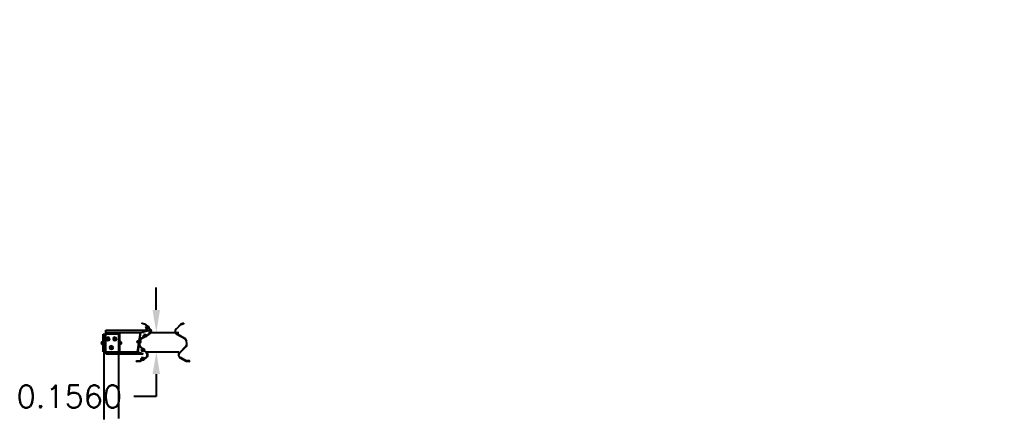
# Model space of a CAD drawing. Header units: metres. Extents: x 750563 to 756046, y 4495933 to 4497284.
# Drawn here: x 755671.71 to 755679.53, y 4496164.71 to 4496167.93 of the extents above; entities that cross this region are included whole.
import ezdxf
from ezdxf import colors
from ezdxf.entities.mleader import LeaderData, LeaderLine
from ezdxf.math import Vec2, Vec3

# ---------------------------------------------------------------- set-up
doc = ezdxf.new("R2010")
doc.units = ezdxf.units.M
doc.layers.add('00_TEXTO DETALLES', color=7, linetype='Continuous')
doc.layers.add('00TRAMA251', color=251, linetype='Continuous')
doc.styles.get("Standard").update_dxf_attribs({"font": 'simplex.shx'})
doc.dimstyles.get("Standard").update_dxf_attribs({"dimtxt": 0.18, "dimasz": 0.18, "dimexe": 0.18, "dimexo": 0.0625, "dimgap": 0.09, "dimtad": 0, "dimtih": 1, "dimtoh": 1, "dimdec": 4, "dimzin": 0, "dimdsep": 46, "dimtxsty": 'Standard', "dimcen": 0.09, "dimadec": 0, "dimazin": 0, "dimtfac": 1, "dimtdec": 4, "dimtofl": 0, "dimtmove": 0, "dimatfit": 3, "dimfxl": 1, "dimtolj": 1, "dimtzin": 0, "dimarcsym": 0})

# ---------------------------------------------------------------- blocks, each defined once
blk = doc.blocks.new('*D200')
at = {"color": 0, "lineweight": -2, "transparency": 16777216}
for p, q in [((755672.8053, 4496165.5962), (755672.8053, 4496165.7762)), ((755672.7435, 4496165.4162), (755672.9853, 4496165.4162)), ((755672.721, 4496165.2602), (755672.9853, 4496165.2602)), ((755672.8053, 4496165.0802), (755672.8053, 4496164.9002)), ((755672.8053, 4496164.9002), (755672.6253, 4496164.9002))]:
    blk.add_line(p, q, dxfattribs=at)
at = {"color": 0, "transparency": 16777216}
for points in [[(755672.7753, 4496165.5962), (755672.8353, 4496165.5962), (755672.8053, 4496165.4162)], [(755672.7753, 4496165.0802), (755672.8353, 4496165.0802), (755672.8053, 4496165.2602)]]:
    blk.add_solid(points, dxfattribs=at)
at = {"layer": 'Defpoints', "color": 0, "transparency": 16777216}
for p in [(755672.681, 4496165.4162), (755672.6585, 4496165.2602), (755672.8053, 4496165.2602)]:
    blk.add_point(p, dxfattribs=at)
at = {"color": 0, "transparency": 16777216, "insert": (755672.1068, 4496164.9002), "char_height": 0.18, "attachment_point": 5}
blk.add_mtext('\\A1;0.1560', dxfattribs=at)

msp = doc.modelspace()

# ---------------------------------------------------------------- linework, layer by layer
at = {"flags": 128}
for points in [[(755672.69167, 4496165.49034), (755672.71738, 4496165.48188), (755672.75519, 4496165.44312, -0.4956465), (755672.74887, 4496165.40051), (755672.68517, 4496165.36546, 0.227277), (755672.67459, 4496165.35065), (755672.67048, 4496165.32224, 0.2355209), (755672.67638, 4496165.30441), (755672.72758, 4496165.2528, -0.4956465), (755672.72162, 4496165.21014), (755672.6744, 4496165.18363), (755672.64735, 4496165.18278), (755672.64779, 4496165.1858), (755672.67357, 4496165.18661), (755672.72014, 4496165.21276, 0.4956465), (755672.72545, 4496165.25068), (755672.67424, 4496165.30229, -0.2353397), (755672.66751, 4496165.32267), (755672.67151, 4496165.35045, -0.2353397), (755672.68372, 4496165.36809), (755672.74742, 4496165.40315, 0.4956465), (755672.75304, 4496165.44102), (755672.71574, 4496165.47926), (755672.69123, 4496165.48731), (755672.69167, 4496165.49034)], [(755673.02738, 4496165.49034), (755673.00167, 4496165.48188), (755672.96386, 4496165.44312, 0.4956465), (755672.97018, 4496165.40051), (755673.03387, 4496165.36546, -0.227277), (755673.04446, 4496165.35065), (755673.04856, 4496165.32224, -0.2355209), (755673.04267, 4496165.30441), (755672.99147, 4496165.2528, 0.4956465), (755672.99743, 4496165.21014), (755673.04465, 4496165.18363), (755673.0717, 4496165.18278), (755673.07126, 4496165.1858), (755673.04548, 4496165.18661), (755672.9989, 4496165.21276, -0.4956465), (755672.9936, 4496165.25068), (755673.04481, 4496165.30229, 0.2353397), (755673.05154, 4496165.32267), (755673.04753, 4496165.35045, 0.2353397), (755673.03532, 4496165.36809), (755672.97163, 4496165.40315, -0.4956465), (755672.96601, 4496165.44102), (755673.0033, 4496165.47926), (755673.02781, 4496165.48731), (755673.02738, 4496165.49034)]]:
    msp.add_lwpolyline(points, format="xyb", dxfattribs=at)
at = {"layer": '00TRAMA251'}
for p, q in [((755672.72544, 4496165.4669), (755672.72025, 4496165.46149)), ((755672.73341, 4496165.44705), (755672.72135, 4496165.45861)), ((755672.72287, 4496165.44843), (755672.74145, 4496165.46655)), ((755672.72946, 4496165.46305), (755672.72427, 4496165.45763)), ((755672.74468, 4496165.45372), (755672.72789, 4496165.47128)), ((755672.74042, 4496165.45436), (755672.72836, 4496165.46592)), ((755672.37699, 4496165.40123), (755672.40069, 4496165.40123)), ((755672.37699, 4496165.26022), (755672.37699, 4496165.40123)), ((755672.38395, 4496165.40123), (755672.38395, 4496165.26022)), ((755672.40069, 4496165.43322), (755672.74942, 4496165.43322)), ((755672.40069, 4496165.41622), (755672.40069, 4496165.43322)), ((755672.40069, 4496165.41622), (755672.681, 4496165.41622)), ((755672.40069, 4496165.26022), (755672.40069, 4496165.41622)), ((755672.50395, 4496165.40123), (755672.40069, 4496165.40123)), ((755672.50395, 4496165.26022), (755672.50395, 4496165.40123)), ((755672.65536, 4496165.26022), (755672.67787, 4496165.41622)), ((755672.6585, 4496165.26022), (755672.681, 4496165.41622)), ((755672.681, 4496165.41622), (755672.74942, 4496165.43322)), ((755672.68372, 4496165.36809), (755672.74742, 4496165.40315)), ((755672.68517, 4496165.36546), (755672.74887, 4496165.40051)), ((755672.70564, 4496165.38111), (755672.70175, 4496165.38752)), ((755672.70345, 4496165.39008), (755672.71773, 4496165.39876)), ((755672.71099, 4496165.40173), (755672.70402, 4496165.39809)), ((755672.70402, 4496165.39809), (755672.70723, 4496165.39238)), ((755672.7104, 4496165.384), (755672.70651, 4496165.39041)), ((755672.70699, 4496165.37747), (755672.72829, 4496165.38917)), ((755672.7075, 4496165.39991), (755672.72022, 4496165.37729)), ((755672.7087, 4496165.38143), (755672.72298, 4496165.3901)), ((755672.71099, 4496165.40173), (755672.71395, 4496165.39646)), ((755672.71992, 4496165.38978), (755672.71603, 4496165.39619)), ((755672.72022, 4496165.45133), (755672.72454, 4496165.45555)), ((755672.72022, 4496165.45133), (755672.72553, 4496165.44553)), ((755672.72468, 4496165.39267), (755672.72079, 4496165.39908)), ((755672.72553, 4496165.44553), (755672.73022, 4496165.45011)), ((755672.7375, 4496165.45534), (755672.73231, 4496165.44992)), ((755672.74152, 4496165.45148), (755672.73633, 4496165.44607)), ((755672.36617, 4496165.33861), (755672.36617, 4496165.32357)), ((755672.36736, 4496165.34112), (755672.3707, 4496165.34112)), ((755672.36736, 4496165.33611), (755672.3707, 4496165.33611)), ((755672.36736, 4496165.32609), (755672.3707, 4496165.32609)), ((755672.36736, 4496165.32107), (755672.3707, 4496165.32106)), ((755672.37403, 4496165.34112), (755672.3707, 4496165.34112)), ((755672.37403, 4496165.33611), (755672.3707, 4496165.33611)), ((755672.37403, 4496165.32609), (755672.3707, 4496165.32609)), ((755672.37403, 4496165.32107), (755672.3707, 4496165.32106)), ((755672.37522, 4496165.34371), (755672.37522, 4496165.31774)), ((755672.37699, 4496165.34371), (755672.37522, 4496165.34371)), ((755672.37522, 4496165.33861), (755672.37522, 4496165.32357)), ((755672.37522, 4496165.31774), (755672.37699, 4496165.31774)), ((755672.37699, 4496165.31774), (755672.37699, 4496165.34371)), ((755672.40295, 4496165.36322), (755672.4097, 4496165.37491)), ((755672.40295, 4496165.36322), (755672.4097, 4496165.35153)), ((755672.4232, 4496165.37491), (755672.4097, 4496165.37491)), ((755672.4232, 4496165.35153), (755672.4097, 4496165.35153)), ((755672.42995, 4496165.36322), (755672.4232, 4496165.37491)), ((755672.42995, 4496165.36322), (755672.4232, 4496165.35153)), ((755672.43045, 4496165.29322), (755672.4372, 4496165.30491)), ((755672.4507, 4496165.30491), (755672.4372, 4496165.30491)), ((755672.45745, 4496165.29322), (755672.4507, 4496165.30491)), ((755672.45795, 4496165.36322), (755672.4647, 4496165.37491)), ((755672.45795, 4496165.36322), (755672.4647, 4496165.35153)), ((755672.4782, 4496165.37491), (755672.4647, 4496165.37491)), ((755672.4782, 4496165.35153), (755672.4647, 4496165.35153)), ((755672.48495, 4496165.36322), (755672.4782, 4496165.37491)), ((755672.48495, 4496165.36322), (755672.4782, 4496165.35153)), ((755672.51091, 4496165.31774), (755672.51091, 4496165.34371)), ((755672.51091, 4496165.34371), (755672.51268, 4496165.34371)), ((755672.51268, 4496165.31774), (755672.51091, 4496165.31774)), ((755672.51268, 4496165.34371), (755672.51268, 4496165.31774)), ((755672.51268, 4496165.33861), (755672.51268, 4496165.32357)), ((755672.51387, 4496165.34112), (755672.5172, 4496165.34112)), ((755672.51387, 4496165.33611), (755672.5172, 4496165.33611)), ((755672.51387, 4496165.32609), (755672.5172, 4496165.32609)), ((755672.51387, 4496165.32107), (755672.5172, 4496165.32106)), ((755672.52053, 4496165.34112), (755672.5172, 4496165.34112)), ((755672.52053, 4496165.33611), (755672.5172, 4496165.33611)), ((755672.52053, 4496165.32609), (755672.5172, 4496165.32609)), ((755672.52053, 4496165.32107), (755672.5172, 4496165.32106)), ((755672.52173, 4496165.33861), (755672.52173, 4496165.32357)), ((755672.64612, 4496165.34229), (755672.67749, 4496165.33796)), ((755672.65113, 4496165.34545), (755672.64977, 4496165.33771)), ((755672.64977, 4496165.33771), (755672.65598, 4496165.33662)), ((755672.65113, 4496165.34545), (755672.65708, 4496165.3444)), ((755672.65536, 4496165.33224), (755672.65771, 4496165.34878)), ((755672.66369, 4496165.32824), (755672.65626, 4496165.3293)), ((755672.66447, 4496165.33376), (755672.65705, 4496165.33481)), ((755672.66604, 4496165.34478), (755672.65861, 4496165.34584)), ((755672.66682, 4496165.3503), (755672.6594, 4496165.35135)), ((755672.66298, 4496165.34577), (755672.66087, 4496165.3338)), ((755672.66538, 4496165.33082), (755672.66773, 4496165.34736)), ((755672.66738, 4496165.32174), (755672.66938, 4496165.33563)), ((755672.66994, 4496165.33229), (755672.66805, 4496165.33324)), ((755672.67151, 4496165.35045), (755672.66951, 4496165.33656)), ((755672.67182, 4496165.34553), (755672.66973, 4496165.34521)), ((755672.67194, 4496165.33201), (755672.66994, 4496165.33229)), ((755672.67048, 4496165.32224), (755672.67249, 4496165.33613)), ((755672.67117, 4496165.3266), (755672.67459, 4496165.35065)), ((755672.67382, 4496165.34524), (755672.67182, 4496165.34553)), ((755672.67449, 4496165.35002), (755672.67249, 4496165.33613)), ((755672.67749, 4496165.33796), (755672.67288, 4496165.33862)), ((755672.67424, 4496165.30229), (755672.72545, 4496165.25068)), ((755672.67638, 4496165.30441), (755672.72758, 4496165.2528)), ((755672.40069, 4496165.26022), (755672.37699, 4496165.26022)), ((755672.382, 4496165.26022), (755672.6585, 4496165.26022)), ((755672.40069, 4496165.24322), (755672.40069, 4496165.26022)), ((755672.40069, 4496165.24322), (755672.70062, 4496165.24322)), ((755672.43045, 4496165.29322), (755672.4372, 4496165.28153)), ((755672.4507, 4496165.28153), (755672.4372, 4496165.28153)), ((755672.45745, 4496165.29322), (755672.4507, 4496165.28153)), ((755672.50395, 4496165.26022), (755672.51091, 4496165.26022)), ((755672.6585, 4496165.26022), (755672.70062, 4496165.24322)), ((755672.69055, 4496165.28328), (755672.68547, 4496165.27777)), ((755672.68564, 4496165.26761), (755672.68988, 4496165.27192)), ((755672.68564, 4496165.26761), (755672.69106, 4496165.26192)), ((755672.69892, 4496165.2636), (755672.68663, 4496165.27492)), ((755672.68835, 4496165.26477), (755672.70656, 4496165.28326)), ((755672.69465, 4496165.27951), (755672.68957, 4496165.274)), ((755672.69106, 4496165.26192), (755672.69566, 4496165.26659)), ((755672.71005, 4496165.27049), (755672.69291, 4496165.28772)), ((755672.70578, 4496165.27104), (755672.69349, 4496165.28236)), ((755672.70284, 4496165.27196), (755672.69776, 4496165.26645)), ((755672.70693, 4496165.26819), (755672.70185, 4496165.26268)), ((755672.64779, 4496165.1858), (755672.64735, 4496165.18278)), ((755672.64735, 4496165.18278), (755672.6744, 4496165.18363)), ((755672.64779, 4496165.1858), (755672.67357, 4496165.18661)), ((755672.67357, 4496165.18661), (755672.72014, 4496165.21276)), ((755672.6744, 4496165.18363), (755672.72162, 4496165.21014)), ((755672.68698, 4496165.19504), (755672.683, 4496165.2014)), ((755672.68467, 4496165.20399), (755672.69884, 4496165.21284)), ((755672.69206, 4496165.21573), (755672.68514, 4496165.212)), ((755672.68514, 4496165.212), (755672.68842, 4496165.20633)), ((755672.6917, 4496165.19799), (755672.68773, 4496165.20435)), ((755672.68837, 4496165.19143), (755672.70952, 4496165.20339)), ((755672.6886, 4496165.21387), (755672.7016, 4496165.19141)), ((755672.69003, 4496165.1954), (755672.7042, 4496165.20425)), ((755672.69206, 4496165.21573), (755672.69509, 4496165.2105)), ((755672.70115, 4496165.20389), (755672.69717, 4496165.21025)), ((755672.70587, 4496165.20684), (755672.7019, 4496165.2132))]:
    msp.add_line(p, q, dxfattribs=at)
at = {"layer": '00TRAMA251', "flags": 128}
msp.add_lwpolyline([(755672.75304, 4496165.44102), (755672.71574, 4496165.47926), (755672.69123, 4496165.48731), (755672.69167, 4496165.49034), (755672.71738, 4496165.48188), (755672.75519, 4496165.44312)], dxfattribs=at)
at = {"layer": '00TRAMA251'}
for points in [[(755672.51091, 4496165.26022), (755672.51091, 4496165.40123), (755672.50395, 4496165.40123)], [(755672.38395, 4496165.26022), (755672.38395, 4496164.71482)], [(755672.50395, 4496164.7229), (755672.50395, 4496165.26022)]]:
    msp.add_lwpolyline(points, dxfattribs=at)
at = {"layer": '00TRAMA251', "extrusion": (0, 0, -1)}
for centre, major_axis, start_param, end_param in [((755672.72385, 4496165.46122), (0.00255, 0.00255), 2.2395782, 4.0016065), ((755672.73601, 4496165.46183), (0.00882, 0.00882), 2.6576418, 3.5835429), ((755672.72586, 4496165.46331), (0.00255, 0.00255), -0.9020145, 0.8600139), ((755672.72651, 4496165.45316), (0.01285, 0.01285), -0.7097271, 0.7544989), ((755672.72576, 4496165.45114), (-0.00882, 0.00882), 1.0868454, 2.0127466), ((755672.70532, 4496165.387), (-0.00255, 0.00255), 5.6418362, 7.4038645), ((755672.70683, 4496165.38452), (-0.00255, 0.00255), 2.5002435, 4.2622719), ((755672.71706, 4496165.38376), (0.00882, 0.00882), 4.4891034, 5.4150046), ((755672.71113, 4496165.39517), (0.01285, 0.01285), 1.1217346, 2.5859606), ((755672.70937, 4496165.39642), (-0.00882, 0.00882), 2.9183071, 3.8442083), ((755672.7196, 4496165.39567), (0.00255, 0.00255), 4.0710399, 5.8330682), ((755672.72111, 4496165.39319), (-0.00255, 0.00255), 2.5002435, 4.2622719), ((755672.73591, 4496165.44965), (0.00255, 0.00255), 2.2395782, 4.0016065), ((755672.73792, 4496165.45175), (-0.00255, 0.00255), 0.6687819, 2.4308102), ((755672.73582, 4496165.42422), (0.01701, 0.01701), 0.0124152, 1.8530502), ((755672.73582, 4496165.42422), (0.01914, 0.01914), 0.0124152, 1.8530502), ((755672.37702, 4496165.3311), (-0.00769, 0.00769), 5.0191688, 5.9764055), ((755672.3694, 4496165.33862), (-0.00228, 0.00228), 4.610001, 6.3855733), ((755672.3694, 4496165.32358), (0.00228, 0.00228), 3.0393062, 4.8146754), ((755672.37199, 4496165.33862), (0.00228, 0.00228), -0.102388, 1.6731843), ((755672.36437, 4496165.3311), (0.00769, 0.00769), 0.3067798, 1.2640165), ((755672.37199, 4496165.32358), (-0.00228, 0.00228), 1.4685099, 3.2438791), ((755672.41645, 4496165.36322), (0.00955, 0.00955), 3.9269908, 10.2101761), ((755672.41645, 4496165.36322), (0.00601, 0.00601), 3.9269908, 10.2101761), ((755672.44395, 4496165.29322), (0.00955, 0.00955), 3.9269908, 10.2101761), ((755672.44395, 4496165.29322), (0.00601, 0.00601), 3.9269908, 10.2101761), ((755672.47145, 4496165.36322), (0.00955, 0.00955), 3.9269908, 10.2101761), ((755672.47145, 4496165.36322), (0.00601, 0.00601), 3.9269908, 10.2101761), ((755672.52353, 4496165.3311), (-0.00769, 0.00769), 5.0191688, 5.9764055), ((755672.51591, 4496165.33862), (-0.00228, 0.00228), 4.610001, 6.3855733), ((755672.51591, 4496165.32358), (0.00228, 0.00228), 3.0393062, 4.8146754), ((755672.5185, 4496165.33862), (-0.00228, 0.00228), 1.4684084, 3.2439806), ((755672.51088, 4496165.3311), (0.00769, 0.00769), 0.3067798, 1.2640165), ((755672.5185, 4496165.32358), (-0.00228, 0.00228), 1.4685099, 3.2438791), ((755672.65893, 4496165.33173), (0.00255, 0.00255), 3.1870697, 4.949098), ((755672.66888, 4496165.33876), (0.00882, 0.00882), 3.6051332, 4.5310344), ((755672.66128, 4496165.34827), (0.00255, 0.00255), 3.1870697, 4.949098), ((755672.66181, 4496165.33132), (0.00255, 0.00255), 0.045477, 1.8075053), ((755672.65421, 4496165.34084), (0.00882, 0.00882), 0.4635406, 1.3894417), ((755672.66416, 4496165.34786), (0.00255, 0.00255), 0.045477, 1.8075053), ((755672.69132, 4496165.31924), (-0.01701, 0.01701), 4.7163686, 5.6409039), ((755672.69132, 4496165.31924), (0.01488, 0.01488), 3.1455723, 4.0701076), ((755672.6595, 4496165.34053), (0.01285, 0.01285), 0.1943781, 1.6586042), ((755672.69532, 4496165.34701), (0.01701, 0.01701), 4.0701076, 4.9946429), ((755672.69532, 4496165.34701), (-0.01488, 0.01488), 5.6409039, 6.5654392), ((755672.68907, 4496165.27757), (0.00255, 0.00255), 2.2196308, 3.9816591), ((755672.70122, 4496165.27843), (-0.00882, 0.00882), 4.2084907, 5.1343919), ((755672.69104, 4496165.27971), (-0.00255, 0.00255), 0.6488345, 2.4108628), ((755672.6919, 4496165.26957), (0.01285, 0.01285), -0.7296745, 0.7345516), ((755672.69118, 4496165.26753), (-0.00882, 0.00882), 1.0668981, 1.9927992), ((755672.70136, 4496165.26625), (0.00255, 0.00255), 2.2196308, 3.9816591), ((755672.70333, 4496165.26839), (0.00255, 0.00255), -0.9219618, 0.8400665), ((755672.70837, 4496165.23373), (0.01701, 0.01701), 0.0039796, 1.8446146), ((755672.70837, 4496165.23373), (0.01914, 0.01914), 0.0039796, 1.8446146), ((755672.68658, 4496165.20093), (0.00255, 0.00255), 4.058535, 5.8205633), ((755672.68812, 4496165.19846), (0.00255, 0.00255), 0.9169423, 2.6789706), ((755672.69836, 4496165.19784), (-0.00882, 0.00882), 6.0473949, 6.973296), ((755672.69229, 4496165.20918), (-0.01285, 0.01285), 2.680026, 4.1442521), ((755672.69051, 4496165.2104), (-0.00882, 0.00882), 2.9058022, 3.8317034), ((755672.70075, 4496165.20978), (-0.00255, 0.00255), 5.6293313, 7.3913596), ((755672.70229, 4496165.20731), (0.00255, 0.00255), 0.9169423, 2.6789706)]:
    msp.add_ellipse(centre, major_axis=major_axis, ratio=1, start_param=start_param, end_param=end_param, dxfattribs=at)

# ---------------------------------------------------------------- dimensions: what is measured, and where the dimension line sits
dim = msp.add_linear_dim(base=(755672.80533, 4496165.26022), p1=(755672.681, 4496165.41622), p2=(755672.6585, 4496165.26022), angle=90, dimstyle='Standard')
dim.commit()
dim.dimension.update_dxf_attribs({"geometry": '*D200', "text_midpoint": (755672.10676, 4496164.90022)})

# ---------------------------------------------------------------- leaders
at = {"layer": '00_TEXTO DETALLES'}
ml = msp.add_multileader_mtext('Standard', dxfattribs=at)
ml.set_content('MURETE JARDINERA DE MAMPOSTERÍA\\PORDINARIA CON MATERIAL PETREO\\PPROCEDENTE DE LA EXCAVACIÓN', color=256)
ml.set_leader_properties()
ml.build(insert=Vec2(0, 0))
ml.multileader.update_dxf_attribs({"text_left_attachment_type": 5, "text_right_attachment_type": 5, "dogleg_length": 0, "arrow_head_size": 0.125})
ctx = ml.context
ctx.base_point, ctx.char_height, ctx.arrow_head_size, ctx.landing_gap_size, ctx.plane_origin = Vec3(755675.328, 4496168.5901), 0.1125, 0.125, 0.05, Vec3(755680.17844, 4496161.8591)
ctx.left_attachment, ctx.right_attachment, ctx.text_align_type = 5, 5, 1
notes = []
notes.append((ctx, [(1, (1, 1, 0), (755678.67979, 4496168.5901), (-1, 0), 0, [(0, [(755679.53478, 4496170.25914)], 0, [])])]))
ctx.mtext.insert, ctx.mtext.alignment, ctx.mtext.line_spacing_style, ctx.mtext.flow_direction = Vec3(755677.03872, 4496169.1376), 2, 2, 5
for ctx, leaders in notes:
    for number, flags, end, landing, length, lines in leaders:
        leader = LeaderData()
        leader.index, (leader.has_last_leader_line, leader.has_dogleg_vector, leader.attachment_direction) = number, flags
        leader.last_leader_point, leader.dogleg_vector, leader.dogleg_length = Vec3(end), Vec3(landing), length
        for number, points, colour, breaks in lines:
            line = LeaderLine()
            line.index, line.vertices, line.color, line.breaks = number, Vec3.list(points), colors.encode_raw_color(colour), breaks
            leader.lines.append(line)
        ctx.leaders.append(leader)

doc.saveas('drawing.dxf')
